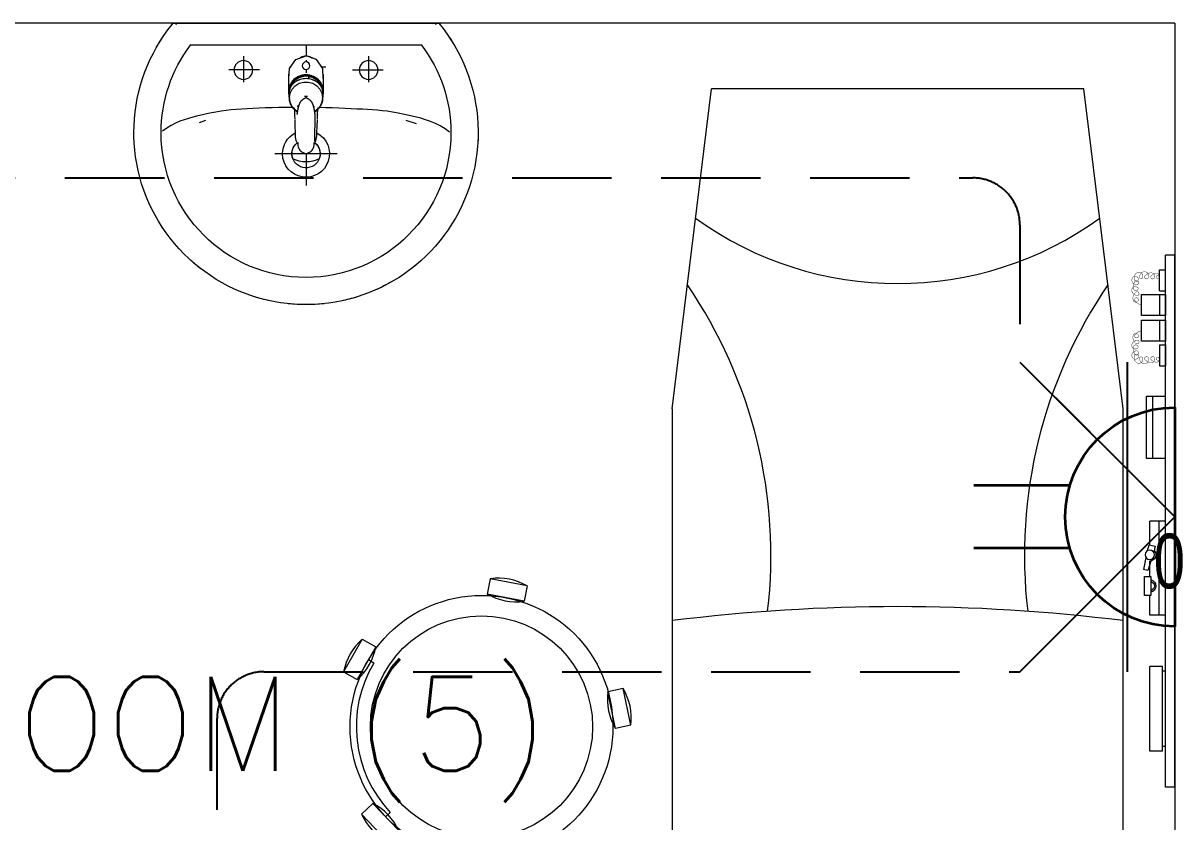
# Model space of a CAD drawing. Header units: inches. Extents: x -12418 to 57169, y -29325 to 19878.
# Drawn here: x 22010 to 23854, y -11334 to -10057 of the extents above; entities that cross this region are included whole.
import ezdxf
from ezdxf.enums import TextEntityAlignment as Align

# ---------------------------------------------------------------- set-up
doc = ezdxf.new("R2010")
doc.units = ezdxf.units.IN
doc.header["$LTSCALE"] = 25
doc.header["$MEASUREMENT"] = 0
doc.linetypes.add('DASHDOT', pattern=[25.4, 12.7, -6.35, 0, -6.35])
doc.linetypes.add('HIDDEN', pattern=[9.525, 6.35, -3.175])
doc.layers.get('0').update_dxf_attribs({"color": 8})
doc.layers.get('Defpoints').update_dxf_attribs({"color": 8})
for name, color, linetype, lineweight in [('00-Ground Floor$0$72_EGR_BASE_TEXT', 252, 'Continuous', 5), ('00-Ground Floor$0$72_EGR_EQP_TAG', 142, 'Continuous', 5), ('00-Ground Floor$0$LOADING', 253, 'Continuous', 5), ('00-Ground Floor$0$P-SANR-FIXT', 6, 'Continuous', 18), ('00-Ground Floor$0$P-SANR-FIXT-1', 6, 'Continuous', 13), ('00-Ground Floor$0$Walls', 251, 'Continuous', 5), ('E-LITE-CLNG-CNDT', 6, 'DASHDOT', 35), ('E-LITE-EXIT-NUMB', 6, 'Continuous', 25), ('E-POWR-FLOR-CNDT', 6, 'HIDDEN', 25), ('E-POWR-WALL @ 100', 4, 'Continuous', 35)]:
    doc.layers.add(name, color=color, linetype=linetype, lineweight=lineweight)
doc.styles.add('00-Ground Floor$0$SIMPLEX', font='SIMPLEX.shx', dxfattribs={"height": 150})
doc.styles.add('00-Ground Floor$0$X3G_ENTITY_257CFD', font='swisscl.ttf', dxfattribs={"height": 200})
doc.styles.add('DC_Simplex', font='SIMPLEX.shx', dxfattribs={"width": 0.7})

# ---------------------------------------------------------------- blocks, each defined once
blk = doc.blocks.new('00-Ground Floor$0$ME19011A-P')
for p, q in [((-0.425, 0), (0.425, 0)), ((-0.425, 0), (-0.425, -0.015)), ((0.425, 0), (0.425, -0.015)), ((-0.425, -0.015), (0.425, -0.015)), ((-0.36, -0.015), (-0.36, -0.0198)), ((-0.24, -0.015), (-0.24, -0.0198)), ((-0.15, -0.015), (-0.15, -0.04)), ((0, -0.015), (0, -0.04)), ((0.1, -0.015), (0.1, -0.045)), ((0.2, -0.045), (0.2, -0.015)), ((0.2818, -0.015), (0.2484, -0.015)), ((0.2484, -0.0243), (0.2484, -0.015)), ((0.2818, -0.0243), (0.2818, -0.015)), ((0.3211, -0.015), (0.2877, -0.015)), ((0.2877, -0.015), (0.2877, -0.0531)), ((0.3211, -0.0531), (0.3211, -0.015)), ((0.3623, -0.015), (0.3289, -0.015)), ((0.3289, -0.015), (0.3289, -0.0531)), ((0.3623, -0.0531), (0.3623, -0.015)), ((0.3682, -0.0243), (0.3682, -0.015)), ((0.3682, -0.015), (0.4016, -0.015)), ((0.4016, -0.0243), (0.4016, -0.015)), ((-0.3675, -0.0198), (-0.2325, -0.0198)), ((-0.3675, -0.0198), (-0.3675, -0.0399)), ((-0.2325, -0.0198), (-0.2325, -0.0399)), ((-0.15, -0.025), (0, -0.025)), ((-0.0402, -0.0312), (-0.0496, -0.0337)), ((-0.0376, -0.0409), (-0.0402, -0.0312)), ((0.1, -0.035), (0.2, -0.035)), ((0.2818, -0.0243), (0.2484, -0.0243)), ((0.3211, -0.0243), (0.2877, -0.0243)), ((0.3623, -0.0243), (0.3289, -0.0243)), ((0.3682, -0.0243), (0.4016, -0.0243)), ((-0.3675, -0.0399), (-0.2325, -0.0399)), ((-0.15, -0.04), (-0.1187, -0.04)), ((-0.0887, -0.04), (-0.0637, -0.04)), ((-0.0606, -0.0371), (-0.0787, -0.0432)), ((-0.0787, -0.0432), (-0.077, -0.0497)), ((-0.0582, -0.046), (-0.077, -0.0497)), ((-0.047, -0.0434), (-0.0376, -0.0409)), ((-0.0379, -0.04), (0, -0.04)), ((0.1, -0.045), (0.2, -0.045)), ((0.2877, -0.0531), (0.3211, -0.0531)), ((0.3289, -0.0531), (0.3623, -0.0531))]:
    blk.add_line(p, q)
at = {"color": 8, "const_width": 0.000601}
for points in [[(0.3044, -0.0531, -0.184574), (0.2977, -0.0636, -1.44364), (0.2961, -0.0581, -0.837915), (0.2969, -0.0664, -0.30536), (0.2839, -0.062, -1.584726), (0.2894, -0.0609, -0.253153), (0.2827, -0.0684, -0.874198), (0.2775, -0.0585, -0.915253), (0.2791, -0.0658, -0.223821), (0.2683, -0.0644, -1.703343), (0.272, -0.0597, -0.588962), (0.2621, -0.068, -0.717795), (0.2625, -0.0581, -0.983104), (0.2645, -0.0644, -0.326362), (0.2534, -0.0609, -0.758716), (0.2609, -0.0514, -0.906186), (0.2593, -0.0565, -0.189488), (0.2526, -0.0522, -0.7948), (0.2613, -0.0423, -1.223996), (0.2574, -0.047, -0.072149), (0.2534, -0.0403, -0.645886), (0.2609, -0.0324, -1.366917), (0.2574, -0.0371, -0.078415), (0.2542, -0.0308, -0.723006), (0.2613, -0.0256, -1.105484), (0.2582, -0.0292, -0.221197), (0.2566, -0.0243, -0.221197)], [(0.3456, -0.0531, 0.184574), (0.3523, -0.0636, 1.44364), (0.3539, -0.0581, 0.837915), (0.3531, -0.0664, 0.30536), (0.3661, -0.062, 1.584726), (0.3606, -0.0609, 0.253153), (0.3673, -0.0684, 0.874198), (0.3725, -0.0585, 0.915253), (0.3709, -0.0658, 0.223821), (0.3817, -0.0644, 1.703343), (0.378, -0.0597, 0.588962), (0.3879, -0.068, 0.717795), (0.3875, -0.0581, 0.983104), (0.3855, -0.0644, 0.326362), (0.3966, -0.0609, 0.758716), (0.3891, -0.0514, 0.906186), (0.3907, -0.0565, 0.189488), (0.3974, -0.0522, 0.7948), (0.3887, -0.0423, 1.223996), (0.3926, -0.047, 0.072149), (0.3966, -0.0403, 0.645886), (0.3891, -0.0324, 1.366917), (0.3926, -0.0371, 0.078415), (0.3958, -0.0308, 0.723006), (0.3887, -0.0256, 1.105484), (0.3918, -0.0292, 0.221197), (0.3934, -0.0243, 0.221197)]]:
    blk.add_lwpolyline(points, format="xyb", dxfattribs=at)
blk.add_lwpolyline([(-0.1187, -0.0482), (-0.0887, -0.0482), (-0.0887, -0.0382), (-0.1187, -0.0382)], close=True)
blk.add_circle((-0.0537, -0.04), 0.0075)
for centre, radius, start, end in [((-0.1037, -0.04), 0.01, 10.4593, 169.5407), ((-0.1037, -0.04), 0.0075, 14.0075, 165.9925), ((-0.0537, -0.04), 0.01, 45, 180)]:
    blk.add_arc(centre, radius, start, end)
blk = doc.blocks.new('00-Ground Floor$0$M.44.57.64')
at = {"layer": '00-Ground Floor$0$LOADING', "xscale": 1000.000000000002, "yscale": 1000.000000000002, "zscale": 1000.000000000002, "rotation": 225.9999036123427}
blk.add_blockref('00-Ground Floor$0$ME19011A-P', (-80806.9, 16720.7), dxfattribs=at)
blk = doc.blocks.new('00-Ground Floor$0$HF10037B-P')
at = {"layer": '00-Ground Floor$0$LOADING'}
for p, q in [((0.2459, 0.134), (0.1859, 0.134)), ((0.1859, 0.134), (0.1859, 0.109)), ((0.2459, 0.134), (0.2459, 0.109)), ((0.2459, 0.109), (0.1859, 0.109)), ((0, 0), (-0.0142, -0.0583)), ((0, 0), (0.0243, -0.0059)), ((0.0243, -0.0059), (0.01, -0.0642)), ((0.4071, -0.0094), (0.431, -0.0018)), ((0.4071, -0.0094), (0.4255, -0.0665)), ((0.431, -0.0018), (0.4493, -0.0589)), ((0.4069, -0.0417), (0.4165, -0.0387)), ((-0.0142, -0.0583), (0.01, -0.0642)), ((0.4255, -0.0665), (0.4493, -0.0589)), ((0.0524, -0.2725), (0.0674, -0.2525)), ((0.0674, -0.2525), (0.1154, -0.2885)), ((0.3125, -0.2897), (0.362, -0.2558)), ((0.3761, -0.2764), (0.362, -0.2558)), ((0.0524, -0.2725), (0.1004, -0.3085)), ((0.3266, -0.3103), (0.3761, -0.2764)), ((0.3267, -0.268), (0.3323, -0.2763)), ((0.1004, -0.3085), (0.1154, -0.2885)), ((0.3266, -0.3103), (0.3125, -0.2897))]:
    blk.add_line(p, q, dxfattribs=at)
for radius in [0.21, 0.1775]:
    blk.add_circle((0.2161, -0.1014), radius, dxfattribs=at)
for centre, radius, start, end in [((0.2159, 0.0465), 0.0925, 71.0754, 108.9246), ((0.2159, 0.1965), 0.0925, 251.0754, 288.9246), ((0.0779, -0.0499), 0.0925, 147.3419, 185.1912), ((-0.0678, -0.0143), 0.0925, 327.3419, 5.1912), ((0.4996, -0.0113), 0.0925, 178.8412, 216.6904), ((0.3568, -0.057), 0.0925, 358.8412, 36.6904), ((0.2161, -0.1014), 0.2, 303.6037, 17.3657), ((0.0389, -0.3404), 0.0925, 34.1875, 72.0368), ((0.3867, -0.3449), 0.0925, 105.5121, 143.3614), ((0.1289, -0.2205), 0.0925, 214.1875, 252.0368), ((0.3019, -0.2212), 0.0925, 285.5121, 323.3614)]:
    blk.add_arc(centre, radius, start, end, dxfattribs=at)
blk = doc.blocks.new('00-Ground Floor$0$HF13902-P')
at = {"color": 8}
for centre, radius, start, end in [((0, 1.0679), 0.5515, 234.1788, 305.8212), ((-0.9704, 0.0819), 0.7679, 353.3222, 34.2669), ((0.9704, 0.0819), 0.7679, 145.7331, 186.6778), ((0, -2.9071), 2.9071, 82.8865, 97.1135)]:
    blk.add_arc(centre, radius, start, end, dxfattribs=at)
at = {"layer": '00-Ground Floor$0$LOADING'}
for p, q in [((-0.36, 0.3161), (-0.2975, 0.8276)), ((0.2975, 0.8276), (-0.2975, 0.8276)), ((0.36, 0.3161), (0.2975, 0.8276)), ((-0.36, 0.3161), (-0.36, -0.6824)), ((0.36, -0.6824), (0.36, 0.3161))]:
    blk.add_line(p, q, dxfattribs=at)
blk = doc.blocks.new('00-Ground Floor$0$FP_138-161_A_00_GFL_-0_080_Einreichung_Grundrisse_100')
at = {"layer": '00-Ground Floor$0$P-SANR-FIXT'}
blk.add_line((-0.0044, -0.0019), (-0.0045, -0.0021), dxfattribs=at)
at = {"layer": '00-Ground Floor$0$P-SANR-FIXT', "flags": 128}
blk.add_lwpolyline([(-0.0057, -0.0037), (-0.0058, -0.0039), (-0.006, -0.004)], dxfattribs=at)
blk = doc.blocks.new('00-Ground Floor$0$FP_139-161_A_00_GFL_-0_080_Einreichung_Grundrisse_100')
at = {"layer": '00-Ground Floor$0$P-SANR-FIXT'}
blk.add_line((0.0045, -0.0022), (0.0044, -0.002), dxfattribs=at)
at = {"layer": '00-Ground Floor$0$P-SANR-FIXT', "flags": 128}
blk.add_lwpolyline([(0.006, -0.004), (0.0059, -0.0039), (0.0057, -0.0038)], dxfattribs=at)
blk = doc.blocks.new('00-Ground Floor$0$IS_Ceraplus_B8204_BIM_BG _1_ - B8204AA - CERAPLUS single lever basin mixer with pop-up waste-V137-161_A_00_GFL_-0_080_Einreichung_Grundrisse_100')
at = {"layer": '00-Ground Floor$0$P-SANR-FIXT-1'}
h = blk.add_hatch(dxfattribs=at)
h.set_pattern_fill('FP_26', color=256, style=0, pattern_type=2)
h.set_pattern_definition([(225, (0.009, 0), (0.010607, -0.010607), []), (315, (0.009, 0), (0.010607, 0.010607), [])])
h.paths.add_polyline_path([(0.0056, -0.002), (0.0058, -0.0024), (0.0058, -0.0021)])
h.paths.add_polyline_path([(0.007, -0.0039), (0.0088, -0.0045), (0.0084, -0.0043)])
at = {"layer": '00-Ground Floor$0$LOADING'}
for p, q in [((-0.028, 0), (-0.028, -0.0281)), ((0.028, -0.0281), (0.028, 0)), ((-0.0274, -0.0337), (-0.0271, -0.0392)), ((-0.0262, -0.0282), (-0.0263, -0.0287)), ((0.0263, -0.0287), (0.0262, -0.0282)), ((0.0262, -0.0293), (0.0263, -0.0287)), ((0.0271, -0.0392), (0.0274, -0.0337)), ((-0.0137, -0.0512), (-0.0129, -0.0517)), ((0.0124, -0.052), (0.0133, -0.0515)), ((0.0185, -0.0618), (0.019, -0.0539)), ((0.019, -0.0539), (0.0188, -0.0561)), ((0.014, -0.0647), (0.0133, -0.1077))]:
    blk.add_line(p, q, dxfattribs=at)
at = {"layer": '00-Ground Floor$0$LOADING', "flags": 128}
for points in [[(-0.0272, -0.0069), (-0.0266, 0.009), (-0.0165, 0.0236), (0, 0.0291)], [(0.0272, -0.0069), (0.0266, 0.009), (0.0165, 0.0236), (0, 0.0291)], [(-0.0176, -0.0568), (-0.0224, -0.0513), (-0.0254, -0.0448), (-0.0264, -0.0376), (-0.0253, -0.0305), (-0.0222, -0.024), (-0.0172, -0.0186), (-0.0109, -0.0147), (-0.0037, -0.0127), (0.0037, -0.0127), (0.0109, -0.0147), (0.0172, -0.0186), (0.0222, -0.024), (0.0253, -0.0305), (0.0264, -0.0376), (0.0254, -0.0448), (0.0224, -0.0513), (0.0176, -0.0568)], [(-0.0271, -0.0393), (-0.027, -0.0403), (-0.0269, -0.0414), (-0.0267, -0.0424), (-0.0265, -0.0434), (-0.0262, -0.0444), (-0.0259, -0.0454), (-0.0255, -0.0464), (-0.0252, -0.0474), (-0.0247, -0.0484), (-0.0243, -0.0493), (-0.0238, -0.0502), (-0.0232, -0.0511), (-0.0226, -0.052), (-0.022, -0.0529), (-0.0214, -0.0537), (-0.0207, -0.0545), (-0.0199, -0.0553), (-0.0192, -0.0561), (-0.0184, -0.0568), (-0.0176, -0.0575), (-0.0173, -0.0577)], [(-0.019, -0.0539), (-0.0185, -0.0615), (-0.0185, -0.0618)], [(0.0173, -0.0577), (0.0181, -0.057), (0.0189, -0.0563), (0.0197, -0.0556), (0.0204, -0.0548), (0.0211, -0.054), (0.0218, -0.0532), (0.0224, -0.0523), (0.023, -0.0514), (0.0236, -0.0505), (0.0241, -0.0496), (0.0246, -0.0487), (0.025, -0.0477), (0.0254, -0.0467), (0.0258, -0.0458), (0.0261, -0.0448), (0.0264, -0.0437), (0.0266, -0.0427), (0.0268, -0.0417), (0.027, -0.0407), (0.0271, -0.0396), (0.0271, -0.0393)], [(-0.0181, -0.0728), (-0.0177, -0.083), (-0.0172, -0.0938)], [(-0.0162, -0.0579), (-0.0156, -0.058), (-0.0151, -0.0581), (-0.0146, -0.0583), (-0.0142, -0.0586), (-0.0139, -0.0588), (-0.0138, -0.0591)], [(-0.0138, -0.0591), (-0.0139, -0.0612), (-0.014, -0.0633)], [(0.0138, -0.0591), (0.0139, -0.0588), (0.0142, -0.0586), (0.0146, -0.0583), (0.0151, -0.0581), (0.0156, -0.058), (0.0162, -0.0579)], [(0.014, -0.0633), (0.0139, -0.0612), (0.0138, -0.0591)], [(0.0171, -0.0578), (0.0174, -0.0575), (0.0176, -0.0568)], [(0.0172, -0.0938), (0.0177, -0.083), (0.0181, -0.0728)], [(0.0184, -0.0651), (0.0184, -0.0652), (0.0184, -0.0652), (0.0184, -0.0652), (0.0184, -0.0654), (0.0184, -0.0655)], [(-0.0129, -0.1142), (-0.0124, -0.1161), (-0.0118, -0.1179), (-0.0109, -0.1197), (-0.0098, -0.1214), (-0.0084, -0.123), (-0.0067, -0.1244), (-0.0047, -0.1255), (-0.0025, -0.1263), (0, -0.1266)], [(0, -0.1266), (0.0025, -0.1263), (0.0047, -0.1255), (0.0067, -0.1244), (0.0084, -0.123), (0.0098, -0.1214), (0.0109, -0.1197), (0.0118, -0.1179), (0.0124, -0.1161), (0.0129, -0.1142)]]:
    blk.add_lwpolyline(points, dxfattribs=at)
at = {"layer": '00-Ground Floor$0$LOADING'}
for centre, radius, start, end in [((0, 0.0135), 0.00603, 0, 180), ((0, 0.0135), 0.00603, 180, 0), ((-0.009, 0), 0.005, 300, 315), ((0.009, 0), 0.005, 225, 240)]:
    blk.add_arc(centre, radius, start, end, dxfattribs=at)
for centre, major_axis, start_param, end_param in [((0, -0.0281), (-0.028, 0), 4.712389, 6.47291), ((0, -0.0287), (0.0267, 0), 1.570796, 3.036556), ((0, -0.0287), (0.0263, 0), 2.625648, 2.791756), ((0, -0.0287), (-0.0263, 0), 4.712389, 5.759587), ((0, -0.0281), (0.028, 0), 6.093357, 7.853982), ((0, -0.0287), (0.0267, 0), 0.105099, 1.570796), ((0, -0.0287), (0.0262, 0), 0.523599, 1.570796), ((0, -0.0287), (0.0262, 0), 0.349919, 0.515945), ((0, -0.0321), (0.0275, 0), 3.141823, 3.202701), ((0, -0.0321), (0.0275, 0), 3.239313, 3.439417), ((0, -0.0281), (0.028, 0), 3.371221, 3.483334), ((0, -0.0287), (0.0267, 0), 6.059374, 6.108652), ((0, -0.0321), (0.0275, 0), 5.985527, 6.185455), ((0, -0.0281), (0.028, 0), 5.94107, 6.05344), ((0, -0.0321), (0.0275, 0), 6.222066, 6.282955), ((0, -0.0312), (0.0248, 0), 4.111947, 4.191073), ((0, -0.0281), (0.028, 0), 4.202431, 4.259552), ((0, -0.0287), (0.0263, 0), 4.169225, 4.2325), ((0, -0.0281), (0.028, 0), 5.172057, 5.222265)]:
    blk.add_ellipse(centre, major_axis=major_axis, ratio=0.961262, start_param=start_param, end_param=end_param, dxfattribs=at)
for points, knots in [([(-0.0215, -0.0162), (-0.0216, -0.0163), (-0.0219, -0.0167), (-0.0227, -0.0177), (-0.0238, -0.0192), (-0.0249, -0.0211), (-0.0258, -0.0231), (-0.0266, -0.0253), (-0.0273, -0.0282), (-0.0275, -0.0305), (-0.0275, -0.0321)], [0.7859035, 0.7859035, 0.7859035, 0.7859035, 0.7916667, 0.8055556, 0.8333333, 0.8611111, 0.8888889, 0.9166667, 0.9444444, 1, 1, 1, 1]), ([(0.021, -0.0157), (0.0208, -0.0154), (0.0203, -0.0149), (0.0192, -0.0139), (0.0177, -0.0127), (0.0161, -0.0117), (0.0148, -0.0109), (0.0138, -0.0104), (0.0127, -0.0099), (0.0113, -0.0093), (0.0087, -0.0084), (0.0048, -0.0075), (0, -0.0071), (-0.0048, -0.0075), (-0.0087, -0.0084), (-0.0113, -0.0093), (-0.0127, -0.0099), (-0.0138, -0.0104), (-0.0148, -0.0109), (-0.0161, -0.0117), (-0.0177, -0.0127), (-0.0191, -0.0139), (-0.0202, -0.0149), (-0.0208, -0.0154), (-0.021, -0.0157)], [0.2222222, 0.2222222, 0.2222222, 0.2222222, 0.2361111, 0.25, 0.2777778, 0.3055556, 0.3194444, 0.3333333, 0.3472222, 0.3611111, 0.3888889, 0.4444444, 0.5, 0.5555556, 0.6111111, 0.6388889, 0.6527778, 0.6666667, 0.6805556, 0.6944444, 0.7222222, 0.75, 0.7638889, 0.7777778, 0.7777778, 0.7777778, 0.7777778]), ([(0.0275, -0.0321), (0.0275, -0.0305), (0.0273, -0.0282), (0.0266, -0.0253), (0.0258, -0.0231), (0.0249, -0.0211), (0.0238, -0.0192), (0.0227, -0.0177), (0.0219, -0.0167), (0.0216, -0.0163), (0.0215, -0.0162)], [0, 0, 0, 0, 0.0555556, 0.0833333, 0.1111111, 0.1388889, 0.1666667, 0.1944444, 0.2083333, 0.2142181, 0.2142181, 0.2142181, 0.2142181]), ([(0, -0.0357), (-0.0006, -0.0357), (-0.0013, -0.0357), (-0.002, -0.0357), (-0.0022, -0.0357)], [0, 0, 0, 0, 0.1, 0.1298359, 0.1298359, 0.1298359, 0.1298359]), ([(0.0022, -0.0357), (0.002, -0.0357), (0.0013, -0.0357), (0.0006, -0.0357), (0, -0.0357)], [0.8701578, 0.8701578, 0.8701578, 0.8701578, 0.9, 1, 1, 1, 1]), ([(-0.0188, -0.0538), (-0.0188, -0.0547), (-0.0186, -0.0582), (-0.0185, -0.0619), (-0.0184, -0.0646)], [0.6724021, 0.6724021, 0.6724021, 0.6724021, 0.75, 1, 1, 1, 1]), ([(0, -0.0378), (-0.0005, -0.038), (-0.0012, -0.0384), (-0.0021, -0.0389), (-0.0028, -0.0393), (-0.0035, -0.0397), (-0.0042, -0.04), (-0.0049, -0.0405), (-0.0055, -0.0409), (-0.0061, -0.0414), (-0.0067, -0.0419), (-0.0072, -0.0424), (-0.0078, -0.0429), (-0.0083, -0.0435), (-0.0088, -0.0441), (-0.0092, -0.0446), (-0.0096, -0.0452), (-0.01, -0.0459), (-0.0103, -0.0466), (-0.0105, -0.0472), (-0.0107, -0.0477), (-0.0108, -0.0481), (-0.0109, -0.0484), (-0.0111, -0.0489), (-0.0114, -0.0497), (-0.0118, -0.0509), (-0.0122, -0.0521), (-0.0124, -0.053), (-0.0126, -0.0537), (-0.0128, -0.0544), (-0.0129, -0.0552), (-0.0131, -0.0559), (-0.0132, -0.0566), (-0.0134, -0.0572), (-0.0136, -0.0581), (-0.0137, -0.0587), (-0.0138, -0.0591)], [0, 0, 0, 0, 0.055556, 0.083333, 0.111111, 0.138889, 0.166667, 0.194444, 0.222222, 0.25, 0.277778, 0.305556, 0.333333, 0.361111, 0.388889, 0.416667, 0.444444, 0.472222, 0.5, 0.527778, 0.541667, 0.555556, 0.569444, 0.583333, 0.611111, 0.666667, 0.722222, 0.75, 0.777778, 0.805556, 0.833333, 0.861111, 0.888889, 0.916667, 0.944444, 1, 1, 1, 1]), ([(0.0138, -0.0591), (0.0137, -0.0587), (0.0136, -0.0581), (0.0134, -0.0572), (0.0132, -0.0566), (0.0131, -0.0559), (0.0129, -0.0552), (0.0128, -0.0544), (0.0126, -0.0537), (0.0124, -0.053), (0.0122, -0.0521), (0.0118, -0.0509), (0.0114, -0.0497), (0.0111, -0.0489), (0.0109, -0.0484), (0.0108, -0.0481), (0.0107, -0.0477), (0.0105, -0.0472), (0.0103, -0.0466), (0.01, -0.0459), (0.0096, -0.0452), (0.0092, -0.0446), (0.0088, -0.0441), (0.0083, -0.0435), (0.0078, -0.0429), (0.0072, -0.0424), (0.0067, -0.0419), (0.0061, -0.0414), (0.0055, -0.0409), (0.0049, -0.0405), (0.0042, -0.04), (0.0035, -0.0397), (0.0028, -0.0393), (0.0021, -0.0389), (0.0012, -0.0384), (0.0005, -0.038), (0, -0.0378)], [0, 0, 0, 0, 0.055556, 0.083333, 0.111111, 0.138889, 0.166667, 0.194444, 0.222222, 0.25, 0.277778, 0.333333, 0.388889, 0.416667, 0.430556, 0.444444, 0.458333, 0.472222, 0.5, 0.527778, 0.555556, 0.583333, 0.611111, 0.638889, 0.666667, 0.694444, 0.722222, 0.75, 0.777778, 0.805556, 0.833333, 0.861111, 0.888889, 0.916667, 0.944444, 1, 1, 1, 1]), ([(0.0184, -0.0646), (0.0185, -0.0619), (0.0186, -0.0582), (0.0188, -0.0547), (0.0188, -0.0538)], [0, 0, 0, 0, 0.25, 0.3275586, 0.3275586, 0.3275586, 0.3275586]), ([(-0.0162, -0.0579), (-0.0162, -0.0578), (-0.0163, -0.0578), (-0.0165, -0.0577), (-0.0166, -0.0575), (-0.0167, -0.0574), (-0.0169, -0.0573), (-0.017, -0.0572), (-0.0172, -0.0571), (-0.0173, -0.057), (-0.0175, -0.0569), (-0.0176, -0.0568)], [0, 0, 0, 0, 0.1, 0.2, 0.3, 0.4, 0.5, 0.6, 0.7, 0.8, 1, 1, 1, 1]), ([(-0.0148, -0.0587), (-0.015, -0.0586), (-0.0159, -0.0583), (-0.0167, -0.058), (-0.0172, -0.0578)], [0.8, 0.8, 0.8, 0.8, 0.85, 1, 1, 1, 1]), ([(0.0141, -0.0613), (0.0141, -0.0611), (0.0143, -0.0608), (0.0145, -0.0604), (0.0148, -0.06), (0.0151, -0.0596), (0.0153, -0.0594), (0.0155, -0.0592), (0.0156, -0.059), (0.0158, -0.0588), (0.016, -0.0587), (0.0163, -0.0585), (0.0165, -0.0583), (0.0166, -0.0582)], [0.3333333, 0.3333333, 0.3333333, 0.3333333, 0.4166667, 0.5, 0.5833333, 0.6666667, 0.7083333, 0.75, 0.7916667, 0.8333333, 0.875, 0.9166667, 1, 1, 1, 1]), ([(0.0176, -0.0568), (0.0175, -0.0569), (0.0173, -0.057), (0.0172, -0.0571), (0.017, -0.0572), (0.0169, -0.0573), (0.0167, -0.0574), (0.0166, -0.0575), (0.0165, -0.0577), (0.0163, -0.0578), (0.0162, -0.0578), (0.0162, -0.0579)], [0, 0, 0, 0, 0.2, 0.3, 0.4, 0.5, 0.6, 0.7, 0.8, 0.9, 1, 1, 1, 1]), ([(-0.0131, -0.1116), (-0.0132, -0.1115), (-0.0135, -0.1109), (-0.0141, -0.1099), (-0.0147, -0.1086), (-0.0153, -0.1072), (-0.0159, -0.1053), (-0.0167, -0.1021), (-0.0171, -0.0992), (-0.0171, -0.0973)], [0.4856715, 0.4856715, 0.4856715, 0.4856715, 0.5, 0.55, 0.6, 0.65, 0.7, 0.8, 1, 1, 1, 1]), ([(-0.0132, -0.1091), (-0.0132, -0.1096), (-0.0132, -0.1103), (-0.0132, -0.1111), (-0.0132, -0.1115), (-0.0132, -0.1118), (-0.0131, -0.1122), (-0.0131, -0.1125), (-0.0131, -0.1128), (-0.0131, -0.1131), (-0.013, -0.1134), (-0.013, -0.1138), (-0.0129, -0.1141), (-0.0129, -0.1142)], [0.2, 0.2, 0.2, 0.2, 0.4, 0.5, 0.55, 0.6, 0.65, 0.7, 0.75, 0.8, 0.85, 0.9, 1, 1, 1, 1]), ([(0.0129, -0.1142), (0.0129, -0.1141), (0.013, -0.1138), (0.013, -0.1134), (0.0131, -0.1131), (0.0131, -0.1128), (0.0131, -0.1125), (0.0131, -0.1122), (0.0132, -0.1118), (0.0132, -0.1115), (0.0132, -0.1111), (0.0132, -0.1103), (0.0132, -0.1096), (0.0132, -0.1091)], [0, 0, 0, 0, 0.1, 0.15, 0.2, 0.25, 0.3, 0.35, 0.4, 0.45, 0.5, 0.6, 0.8, 0.8, 0.8, 0.8]), ([(0.0131, -0.1116), (0.0133, -0.1113), (0.0137, -0.1106), (0.0142, -0.1096), (0.0147, -0.1084), (0.0153, -0.1072), (0.0159, -0.1053), (0.0167, -0.1021), (0.0171, -0.0992), (0.0171, -0.0973)], [-0.5143371, -0.5143371, -0.5143371, -0.5143371, -0.475, -0.4375, -0.4, -0.35, -0.3, -0.2, 0, 0, 0, 0])]:
    blk.add_open_spline(points, degree=3, knots=knots, dxfattribs=at)
for points in [[(-0.0184, -0.0646), (-0.0183, -0.0659), (-0.0182, -0.0684), (-0.0181, -0.0709), (-0.0181, -0.0721)], [(-0.0172, -0.0578), (-0.0171, -0.0578), (-0.0169, -0.058), (-0.0167, -0.0581), (-0.0166, -0.0582)], [(-0.0162, -0.0579), (-0.0162, -0.0579), (-0.0164, -0.0581), (-0.0165, -0.0582), (-0.0166, -0.0583), (-0.0166, -0.0582), (-0.0166, -0.0582)], [(-0.0166, -0.0582), (-0.0163, -0.0585), (-0.0156, -0.059), (-0.0148, -0.0599), (-0.0142, -0.0609), (-0.0139, -0.0617), (-0.0138, -0.0621)], [(-0.014, -0.0633), (-0.014, -0.0633), (-0.014, -0.0633), (-0.014, -0.0633)], [(-0.014, -0.0646), (-0.014, -0.0644), (-0.014, -0.064), (-0.014, -0.0635), (-0.014, -0.0633)], [(0.014, -0.0633), (0.014, -0.0633), (0.014, -0.0633), (0.014, -0.0633)], [(0.014, -0.0633), (0.014, -0.0635), (0.014, -0.064), (0.014, -0.0644), (0.014, -0.0647)], [(0.0172, -0.0578), (0.0168, -0.0579), (0.0158, -0.0583), (0.0147, -0.0587), (0.0141, -0.059)], [(0.0166, -0.0582), (0.0166, -0.0582), (0.0166, -0.0583), (0.0165, -0.0582), (0.0164, -0.0581), (0.0162, -0.0579), (0.0162, -0.0579)], [(0.0166, -0.0582), (0.0167, -0.0582), (0.0168, -0.0581), (0.0169, -0.058), (0.0169, -0.058)], [(0.0169, -0.058), (0.017, -0.0579), (0.0171, -0.0579), (0.0171, -0.0578)], [(0.0181, -0.0721), (0.0181, -0.0709), (0.0182, -0.0684), (0.0183, -0.0659), (0.0184, -0.0646)], [(-0.0172, -0.0938), (-0.0172, -0.0944), (-0.0172, -0.0956), (-0.0171, -0.0967), (-0.0171, -0.0973)], [(0.0171, -0.0973), (0.0171, -0.0967), (0.0172, -0.0956), (0.0172, -0.0944), (0.0172, -0.0938)]]:
    blk.add_open_spline(points, degree=3, dxfattribs=at)
for name in ['00-Ground Floor$0$FP_138-161_A_00_GFL_-0_080_Einreichung_Grundrisse_100', '00-Ground Floor$0$FP_139-161_A_00_GFL_-0_080_Einreichung_Grundrisse_100']:
    blk.add_blockref(name, (0, 0), dxfattribs=at)
blk = doc.blocks.new('00-Ground Floor$0$_100_WB_KER_REN_55x45x18 - _100_WB_KER_REN_55x45x18-V63-161_A_00_GFL_-0_080_Einreichung_Grundrisse_100')
at = {"layer": '00-Ground Floor$0$LOADING'}
for p, q in [((-0.2075, 0.225), (-0.2075, 0.2227)), ((0.2074, 0.225), (-0.2074, 0.225)), ((0.2075, 0.2227), (0.2075, 0.225)), ((-0.1855, 0.1899), (0.1855, 0.1899)), ((0, 0.1899), (0, 0.1724)), ((-0.1, 0.172), (-0.1, 0.1303)), ((0.1, 0.172), (0.1, 0.1303)), ((-0.0744, 0.15), (-0.1234, 0.15)), ((-0.0259, 0.155), (-0.0315, 0.155)), ((0, 0.1656), (0, 0.1628)), ((0, 0.1509), (0, 0.1454)), ((0.026, 0.155), (0.0248, 0.155)), ((0.0744, 0.15), (0.1234, 0.15)), ((0, 0.1422), (0, 0.1399)), ((-0.1763, 0.0637), (-0.1598, 0.0692)), ((0.1605, 0.0691), (0.1707, 0.0656)), ((-0.05, 0.0161), (0.05, 0.0161)), ((0, 0.0168), (0, -0.0348))]:
    blk.add_line(p, q, dxfattribs=at)
at = {"layer": '00-Ground Floor$0$LOADING', "flags": 128}
for points in [[(-0.2121, 0.225), (-0.219, 0.2164), (-0.2254, 0.2075), (-0.2316, 0.1983), (-0.2373, 0.189), (-0.2427, 0.1794), (-0.2476, 0.1696), (-0.2522, 0.1596), (-0.2564, 0.1494), (-0.2602, 0.1391), (-0.2635, 0.1286), (-0.2665, 0.118), (-0.269, 0.1073), (-0.271, 0.0965), (-0.2727, 0.0856), (-0.2739, 0.0747), (-0.2747, 0.0637), (-0.275, 0.0527), (-0.275, 0.05)], [(0.275, 0.05), (0.2748, 0.061), (0.2741, 0.072), (0.273, 0.0829), (0.2715, 0.0938), (0.2695, 0.1046), (0.2671, 0.1154), (0.2643, 0.126), (0.261, 0.1365), (0.2574, 0.1469), (0.2533, 0.1571), (0.2488, 0.1671), (0.2439, 0.177), (0.2387, 0.1866), (0.233, 0.1961), (0.227, 0.2053), (0.2206, 0.2142), (0.2138, 0.2229), (0.2121, 0.225)], [(-0.275, 0.05), (-0.2748, 0.039), (-0.2741, 0.028), (-0.273, 0.0171), (-0.2715, 0.0062), (-0.2695, -0.0046), (-0.2671, -0.0154), (-0.2643, -0.026), (-0.261, -0.0365), (-0.2574, -0.0469), (-0.2533, -0.0571), (-0.2488, -0.0671), (-0.2439, -0.077), (-0.2387, -0.0866), (-0.233, -0.0961), (-0.227, -0.1053), (-0.2206, -0.1142), (-0.2138, -0.1229), (-0.2067, -0.1313), (-0.1993, -0.1395), (-0.1916, -0.1473), (-0.1836, -0.1548), (-0.1752, -0.162), (-0.1666, -0.1688), (-0.1577, -0.1753), (-0.1486, -0.1814), (-0.1392, -0.1872), (-0.1296, -0.1925), (-0.1198, -0.1975), (-0.1098, -0.2021), (-0.0996, -0.2063), (-0.0893, -0.2101), (-0.0788, -0.2135), (-0.0682, -0.2164), (-0.0575, -0.2189), (-0.0467, -0.221), (-0.0359, -0.2227), (-0.0249, -0.2239), (-0.014, -0.2246), (-0.003, -0.225), (0.008, -0.2249), (0.019, -0.2243), (0.03, -0.2234), (0.0409, -0.2219), (0.0517, -0.2201), (0.0625, -0.2178), (0.0731, -0.2151), (0.0837, -0.212), (0.0941, -0.2084), (0.1043, -0.2044), (0.1144, -0.2001), (0.1243, -0.1953), (0.1341, -0.1901), (0.1436, -0.1846), (0.1528, -0.1786), (0.1618, -0.1723), (0.1706, -0.1657), (0.1791, -0.1587), (0.1873, -0.1514), (0.1952, -0.1437), (0.2028, -0.1358), (0.21, -0.1275), (0.217, -0.119), (0.2236, -0.1101), (0.2298, -0.1011), (0.2356, -0.0918), (0.2411, -0.0822), (0.2462, -0.0725), (0.2509, -0.0625), (0.2552, -0.0524), (0.2591, -0.0421), (0.2626, -0.0317), (0.2656, -0.0211), (0.2683, -0.0104), (0.2705, 0.0003), (0.2722, 0.0112), (0.2736, 0.0221), (0.2745, 0.0331), (0.2749, 0.0441), (0.275, 0.05)]]:
    blk.add_lwpolyline(points, dxfattribs=at)
at = {"layer": '00-Ground Floor$0$LOADING'}
for centre in [(-0.1, 0.15), (0.1, 0.15)]:
    blk.add_circle(centre, 0.015, dxfattribs=at)
for centre, radius, start, end in [((0, 0.05), 0.275, 140.4788, 141.2381), ((0, 0.05), 0.275, 38.7619, 39.5212), ((0, 0.05), 0.275, 145.9324, 150.3591), ((0, 0.05), 0.275, 29.6409, 34.0676), ((0, 0.05), 0.2315, 142.8209, 180), ((0, 0.05), 0.2315, 0, 37.1791), ((0, 0.155), 0.0175, 54.0899, 125.9101), ((0, 0.155), 0.0175, 68.869, 83.8798), ((0, 0.155), 0.0175, 251.9463, 258.2346), ((0, 0.05), 0.275, 180, 183.6225), ((0, 0.05), 0.2315, 180, 0), ((0, 0.0161), 0.0375, 117.1305, 0), ((0, 0.0161), 0.0375, 0, 61.4146), ((0, 0.0161), 0.0225, 129.5025, 0), ((0, 0.0161), 0.0225, 156.725, 162.0134), ((0, 0.0161), 0.0225, 138.0808, 143.3939), ((0, 0.0161), 0.0225, 0, 51.4286), ((0, 0.0161), 0.0225, 36.616, 41.9265), ((0, 0.0161), 0.0225, 17.9887, 23.276), ((0, 0.0161), 0.0225, 180, 193.3417), ((0, 0.0161), 0.0225, 197.0466, 201.508), ((0, 0.05), 0.047, 243.4433, 296.5567), ((0, 0.0161), 0.0225, 338.492, 342.9534), ((0, 0.0161), 0.0225, 346.6583, 0), ((0, 0.05), 0.275, 307.6689, 312), ((0, 0.05), 0.275, 240, 245.6589), ((0, 0.05), 0.275, 252, 257.5535), ((0, 0.05), 0.275, 282.9241, 288), ((0, 0.05), 0.275, 264, 276)]:
    blk.add_arc(centre, radius, start, end, dxfattribs=at)
for points, knots in [([(-0.2074, 0.225), (-0.2078, 0.225), (-0.2086, 0.225), (-0.2095, 0.225), (-0.2102, 0.225), (-0.2106, 0.225), (-0.2109, 0.225), (-0.2111, 0.225), (-0.2114, 0.225), (-0.2116, 0.225), (-0.2118, 0.225), (-0.2119, 0.225), (-0.2119, 0.225)], [-1, -1, -1, -1, -0.8333333, -0.6666667, -0.5833333, -0.5, -0.4583333, -0.4166667, -0.3333333, -0.2916667, -0.25, -0.1666667, -0.1666667, -0.1666667, -0.1666667]), ([(0.2119, 0.225), (0.2119, 0.225), (0.2118, 0.225), (0.2116, 0.225), (0.2114, 0.225), (0.2111, 0.225), (0.2109, 0.225), (0.2106, 0.225), (0.2102, 0.225), (0.2095, 0.225), (0.2086, 0.225), (0.2078, 0.225), (0.2074, 0.225)], [-0.8333333, -0.8333333, -0.8333333, -0.8333333, -0.75, -0.7083333, -0.6666667, -0.5833333, -0.5416667, -0.5, -0.4166667, -0.3333333, -0.1666667, 0, 0, 0, 0]), ([(-0.0037, 0.1721), (-0.0046, 0.1719), (-0.0064, 0.1714), (-0.0081, 0.1705), (-0.009, 0.17)], [0.5653198, 0.5653198, 0.5653198, 0.5653198, 0.6111111, 0.6666667, 0.6666667, 0.6666667, 0.6666667]), ([(0.009, 0.17), (0.0086, 0.1703), (0.0077, 0.1708), (0.0059, 0.1715), (0.0046, 0.1719), (0.0037, 0.1721)], [0.3333333, 0.3333333, 0.3333333, 0.3333333, 0.3611111, 0.3888889, 0.4346482, 0.4346482, 0.4346482, 0.4346482]), ([(-0.2294, 0.0509), (-0.2103, 0.066), (-0.1431, 0.0839), (-0.1084, 0.0863), (-0.0496, 0.0893), (-0.0206, 0.0899)], [0.0392191, 0.0392191, 0.0392191, 0.0392191, 0.1715289, 0.4228457, 0.6475389, 0.6475389, 0.6475389, 0.6475389]), ([(0.0209, 0.0903), (0.0512, 0.0901), (0.1113, 0.0879), (0.1514, 0.0828), (0.2115, 0.0665), (0.2292, 0.052)], [0.7533082, 0.7533082, 0.7533082, 0.7533082, 0.9865548, 1.235629, 1.3638988, 1.3638988, 1.3638988, 1.3638988]), ([(-0.0141, 0.0337), (-0.0162, 0.0319), (-0.0207, 0.0267), (-0.0225, 0.02), (-0.0225, 0.0161)], [0.7144203, 0.7144203, 0.7144203, 0.7144203, 0.8333333, 1, 1, 1, 1]), ([(0.0225, 0.0161), (0.0225, 0.0187), (0.0216, 0.0239), (0.0182, 0.0298), (0.0152, 0.0327), (0.0141, 0.0337)], [0, 0, 0, 0, 0.1111111, 0.2222222, 0.285568, 0.285568, 0.285568, 0.285568])]:
    blk.add_open_spline(points, degree=3, knots=knots, dxfattribs=at)
for points in [[(-0.2075, 0.2227), (-0.2075, 0.2231), (-0.2075, 0.2235), (-0.2075, 0.2239)], [(0.2075, 0.2239), (0.2075, 0.2235), (0.2075, 0.2231), (0.2075, 0.2227)], [(-0.1852, 0.1899), (-0.1853, 0.1899), (-0.1854, 0.1899), (-0.1855, 0.1899)], [(0.1855, 0.1899), (0.1854, 0.1899), (0.1853, 0.1899), (0.1852, 0.1899)], [(-0.0009, 0.1725), (-0.0013, 0.1725), (-0.0018, 0.1724), (-0.0022, 0.1724)], [(0.0022, 0.1724), (0.0018, 0.1724), (0.0013, 0.1725), (0.0009, 0.1725)], [(-0.0225, 0.0161), (-0.0225, 0.0147), (-0.0222, 0.012), (-0.0215, 0.0093), (-0.021, 0.008)], [(0.021, 0.008), (0.0215, 0.0093), (0.0222, 0.012), (0.0225, 0.0147), (0.0225, 0.0161)]]:
    blk.add_open_spline(points, degree=3, dxfattribs=at)
at = {"layer": '00-Ground Floor$0$LOADING', "xscale": -1, "rotation": 5.088887490341627e-12}
blk.add_blockref('00-Ground Floor$0$IS_Ceraplus_B8204_BIM_BG _1_ - B8204AA - CERAPLUS single lever basin mixer with pop-up waste-V137-161_A_00_GFL_-0_080_Einreichung_Grundrisse_100', (0, 0.1434), dxfattribs=at)
blk = doc.blocks.new('00-Ground Floor')
at = {"layer": '00-Ground Floor$0$Walls'}
for q in [(19697.7, -10057.4, 0), (23849.5, -13467.4, 0)]:
    blk.add_line((23849.5, -10057.4, 0), q, dxfattribs=at)
at = {"layer": '00-Ground Floor$0$LOADING', "yscale": 1000, "zscale": 1000}
for name, p, xscale in [('00-Ground Floor$0$_100_WB_KER_REN_55x45x18 - _100_WB_KER_REN_55x45x18-V63-161_A_00_GFL_-0_080_Einreichung_Grundrisse_100', (22461.6, -10282.4, 0), -1000), ('00-Ground Floor$0$HF13902-P', (23406.8, -10990.1, 0), 1000)]:
    blk.add_blockref(name, p, dxfattribs=dict(at, xscale=xscale))
at = {"layer": '00-Ground Floor$0$LOADING', "xscale": -1, "rotation": 135.9999036123427}
blk.add_blockref('00-Ground Floor$0$M.44.57.64', (93592.2, -54958.9, 0), dxfattribs=at)
at = {"layer": '00-Ground Floor$0$LOADING', "extrusion": (-2.75759e-10, -1.16581e-09, -1), "xscale": -999.9999999999998, "yscale": 999.9999999999998, "zscale": 999.9999999999998, "rotation": 154.2186874640737}
blk.add_blockref('00-Ground Floor$0$HF10037B-P', (-22980.6, -11179.5, 0), dxfattribs=at)
at = {"layer": '00-Ground Floor$0$72_EGR_BASE_TEXT', "insert": (21364.3, -11102.3), "char_height": 150, "attachment_point": 2, "style": '00-Ground Floor$0$SIMPLEX'}
blk.add_mtext('GENERAL CONSULT ROOM (5)', dxfattribs=at)
at = {"layer": '00-Ground Floor$0$72_EGR_EQP_TAG', "insert": (23865.8, -10873.4, 0), "char_height": 87.47, "attachment_point": 2, "style": '00-Ground Floor$0$X3G_ENTITY_257CFD'}
blk.add_mtext('05', dxfattribs=at)
blk = doc.blocks.new('*U31')
for p, q in [((-1.677, 0.5), (-3.211, 0.5)), ((-1.677, -0.5), (-3.211, -0.5))]:
    blk.add_line(p, q)
blk.add_lwpolyline([(0, 1.75, 1), (0, -1.75)], format="xyb", close=True)
at = {"layer": 'Defpoints'}
for p, q in [((-2.475, 2.475), (0, 0)), ((-0.758, -2.475), (-0.758, 2.475)), ((-2.475, -2.475), (0, 0))]:
    blk.add_line(p, q, dxfattribs=at)
at = {"layer": 'E-LITE-EXIT-NUMB', "style": 'DC_Simplex', "width": 0.7, "flags": 8}
blk.add_attdef('TYPE', text='', height=2, rotation=360, dxfattribs=at).set_placement((-2.682, 5.238), align=Align.RIGHT)
blk.add_attdef('CIRCUIT', (2.682, 5.238), '', height=2, rotation=360, dxfattribs=at)

msp = doc.modelspace()

# ---------------------------------------------------------------- linework, layer by layer
at = {"layer": 'E-POWR-FLOR-CNDT', "elevation": 0}
for points in [[(21714.7, -10181.2), (21838.4, -10304.9), (23527, -10304.9, -0.414214), (23602, -10379.9), (23602, -10599.2), (23725.8, -10722.9)], [(22195.6, -13343.7), (22319.4, -13219.9), (22319.4, -11169.1, -0.414214), (22394.4, -11094.1), (23602, -11094.1), (23725.8, -10970.4)]]:
    msp.add_lwpolyline(points, format="xyb", dxfattribs=at)

# ---------------------------------------------------------------- block references
at = {"layer": 'E-LITE-CLNG-CNDT'}
msp.add_blockref('00-Ground Floor', (0, 0), dxfattribs=at)
at = {"layer": 'E-POWR-WALL @ 100', "xscale": -100, "yscale": 100, "zscale": 100, "rotation": 180}
msp.add_blockref('*U31', (23849.5, -10846.7, 0), dxfattribs=at)

doc.saveas('drawing.dxf')
